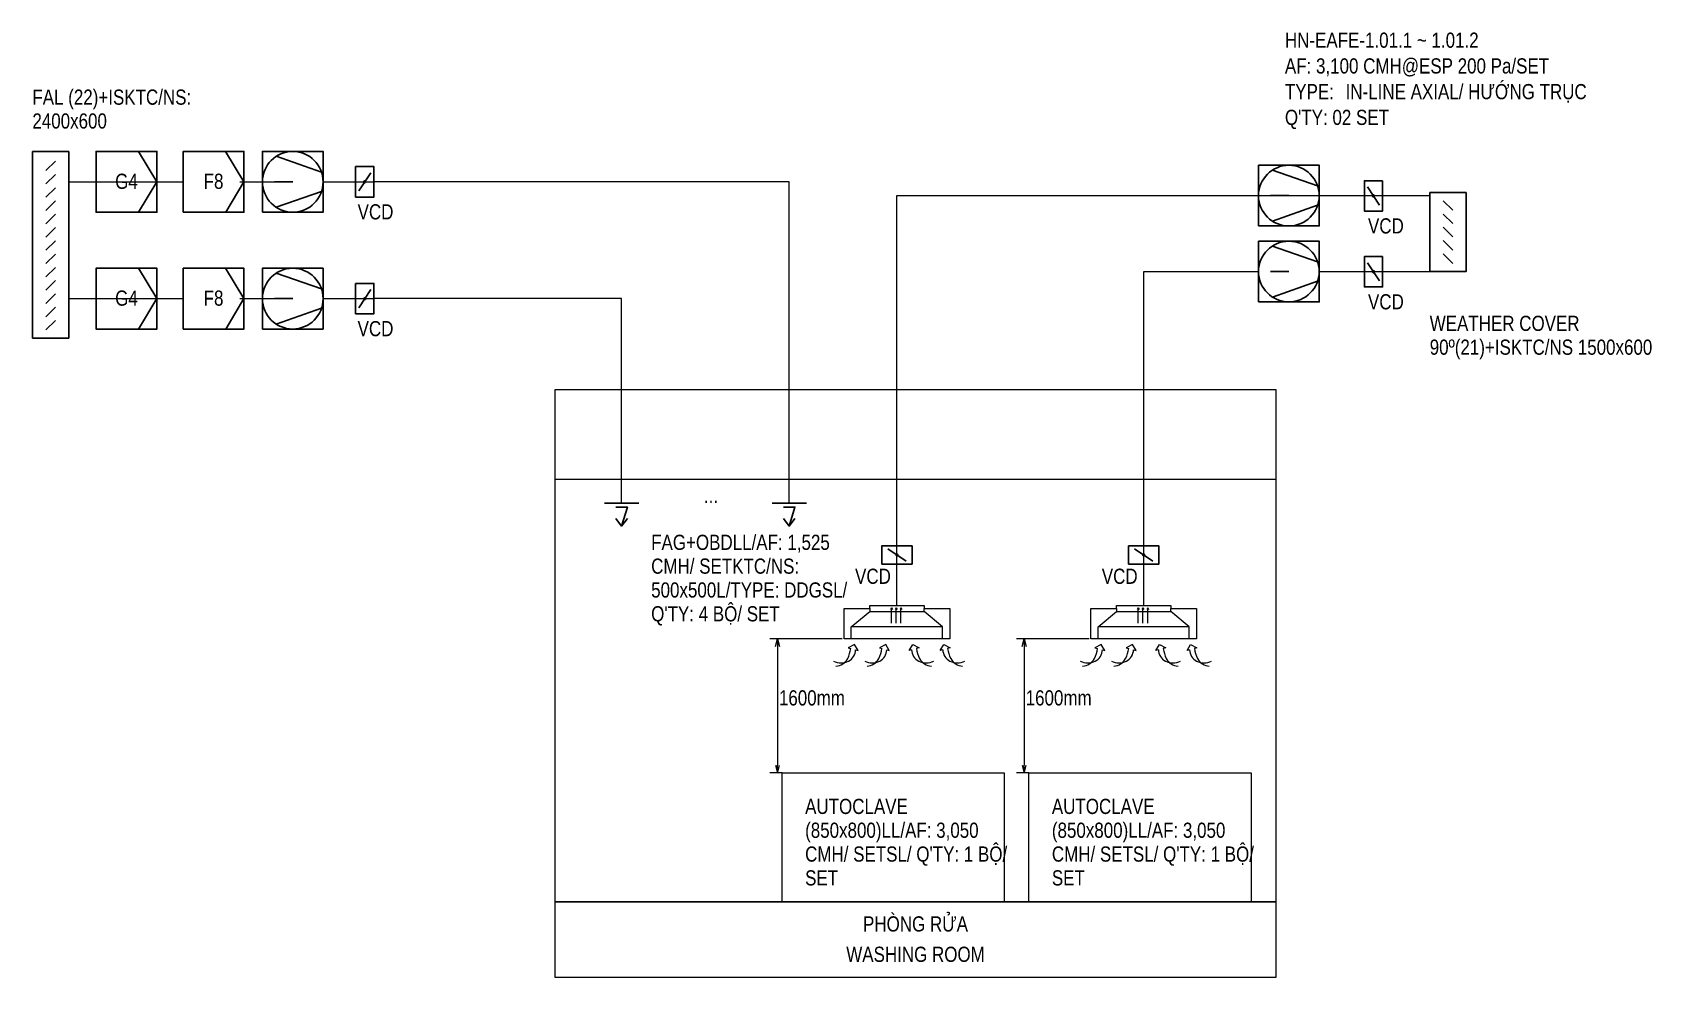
# Model space of a CAD drawing. Header units: millimetres. Extents: x -9510 to 22494, y -2070 to 16613.
import ezdxf

# ---------------------------------------------------------------- set-up
doc = ezdxf.new("R2010")
doc.units = ezdxf.units.MM
for name, color, linetype, lineweight, true_color in [('2DL_SYM_i', 7, 'Continuous', 25, 0xffdf7f), ('EAD', 6, 'Continuous', 5, 0xff00ff), ('SDNL PHÒNG LAB_dwg', 7, 'Continuous', 5, 0x767676), ('SEAS-HLL-FAD', 3, 'Continuous', 5, 0x00ff00), ('XANH', 5, 'Continuous', 5, 0x0000ff)]:
    doc.layers.add(name, color=color, linetype=linetype, lineweight=lineweight, true_color=true_color)
doc.styles.add('Arial', font='arial.ttf', dxfattribs={"width": 0.8, "height": 300})

# ---------------------------------------------------------------- blocks, each defined once
blk = doc.blocks.new('SDNL PHÒNG LAB_dwg_2DLSD077-3228358-SƠ ĐỒ NGUYÊN LÝ HỆ THỐNG THÔNG GIÓ THIẾT BỊ LAB')
at = {"layer": '2DL_SYM_i'}
for p, q in [((142.2, 47.7), (-81.4, 126)), ((-90, 0), (0, 0)), ((142.2, -47.7), (-81.4, -126))]:
    blk.add_line(p, q, dxfattribs=at)
at = {"layer": '2DL_SYM_i', "flags": 128}
blk.add_lwpolyline([(-150, 150), (150, 150), (150, -150), (-150, -150)], close=True, dxfattribs=at)
at = {"layer": '2DL_SYM_i'}
blk.add_circle((0, 0), 150, dxfattribs=at)
blk = doc.blocks.new('SDNL PHÒNG LAB_dwg__Open30-3228359-SƠ ĐỒ NGUYÊN LÝ HỆ THỐNG THÔNG GIÓ THIẾT BỊ LAB')
at = {"layer": 'SEAS-HLL-FAD'}
blk.add_line((0, 0), (-150, 0), dxfattribs=at)
at = {"layer": 'SEAS-HLL-FAD', "flags": 128}
blk.add_lwpolyline([(-150, 40.19235), (0, 0), (-150, -40.19235)], dxfattribs=at)
blk = doc.blocks.new('SDNL PHÒNG LAB_dwg__Open30-3228360-SƠ ĐỒ NGUYÊN LÝ HỆ THỐNG THÔNG GIÓ THIẾT BỊ LAB')
at = {"layer": 'SEAS-HLL-FAD'}
blk.add_line((0, 0), (-150, 0), dxfattribs=at)
at = {"layer": 'SEAS-HLL-FAD', "flags": 128}
blk.add_lwpolyline([(-150, 40.19235), (0, 0), (-150, -40.19235)], dxfattribs=at)
blk = doc.blocks.new('SDNL PHÒNG LAB_dwg_CPLS_391-3228361-SƠ ĐỒ NGUYÊN LÝ HỆ THỐNG THÔNG GIÓ THIẾT BỊ LAB')
at = {"layer": '2DL_SYM_i'}
for p, q in [((67.5, 0), (-67.5, 0)), ((0, -90), (-22.5, -60))]:
    blk.add_line(p, q, dxfattribs=at)
at = {"layer": '2DL_SYM_i', "flags": 128}
blk.add_lwpolyline([(22.5, -15), (-22.5, -15), (0, -90), (22.5, -60)], dxfattribs=at)
blk = doc.blocks.new('SDNL PHÒNG LAB_dwg_2DLSD031-3228362-SƠ ĐỒ NGUYÊN LÝ HỆ THỐNG THÔNG GIÓ THIẾT BỊ LAB')
at = {"layer": '2DL_SYM_i'}
blk.add_line((-60, -90), (60, 90), dxfattribs=at)
at = {"layer": '2DL_SYM_i', "flags": 128}
for points in [[(-90, 150), (90, 150), (90, -150), (-90, -150)], [(-90, 150), (90, 150), (90, -150), (-90, -150)], [(10, 0), (9, 2), (8, 5), (7, 7), (5, 8), (2, 9), (0, 10), (-2, 9), (-5, 8), (-7, 7), (-8, 5), (-9, 2), (-10, 0), (-9, -2), (-8, -5), (-7, -7), (-5, -8), (-2, -9), (0, -10), (2, -9), (5, -8), (7, -7), (8, -5), (9, -2)]]:
    blk.add_lwpolyline(points, close=True, dxfattribs=at)
blk = doc.blocks.new('SDNL PHÒNG LAB_dwg_Louver-3228363-SƠ ĐỒ NGUYÊN LÝ HỆ THỐNG THÔNG GIÓ THIẾT BỊ LAB')
at = {"layer": '2DL_SYM_i'}
for p, q in [((-23.4375, 154.6875), (23.4375, 107.8125)), ((-23.4375, 89.0625), (23.4375, 42.1875)), ((-23.4375, 23.4375), (23.4375, -23.4375)), ((-23.4375, -42.1875), (23.4375, -89.0625)), ((-23.4375, -107.8125), (23.4375, -154.6875))]:
    blk.add_line(p, q, dxfattribs=at)
at = {"layer": '2DL_SYM_i', "flags": 128}
for points in [[(-90, 195), (-90, -195), (90, -195), (90, 195)], [(-90, 195), (90, 195), (90, -195), (-90, -195)]]:
    blk.add_lwpolyline(points, close=True, dxfattribs=at)
blk = doc.blocks.new('SDNL PHÒNG LAB_dwg_2DLSD031-3228364-SƠ ĐỒ NGUYÊN LÝ HỆ THỐNG THÔNG GIÓ THIẾT BỊ LAB')
at = {"layer": '2DL_SYM_i'}
blk.add_line((-60, -90), (60, 90), dxfattribs=at)
at = {"layer": '2DL_SYM_i', "flags": 128}
for points in [[(-90, 150), (90, 150), (90, -150), (-90, -150)], [(-90, 150), (90, 150), (90, -150), (-90, -150)], [(10, 0), (9, 2), (8, 5), (7, 7), (5, 8), (2, 9), (0, 10), (-2, 9), (-5, 8), (-7, 7), (-8, 5), (-9, 2), (-10, 0), (-9, -2), (-8, -5), (-7, -7), (-5, -8), (-2, -9), (0, -10), (2, -9), (5, -8), (7, -7), (8, -5), (9, -2)]]:
    blk.add_lwpolyline(points, close=True, dxfattribs=at)
blk = doc.blocks.new('SDNL PHÒNG LAB_dwg_G4-3228365-SƠ ĐỒ NGUYÊN LÝ HỆ THỐNG THÔNG GIÓ THIẾT BỊ LAB')
at = {"color": 8, "lineweight": 5, "true_color": 0x767676, "flags": 128}
blk.add_lwpolyline([(-600, 600), (600, 600), (600, -600), (-600, -600)], close=True, dxfattribs=at)
at = {"layer": '2DL_SYM_i', "flags": 128}
for points in [[(-600, -600), (600, -600), (600, 600), (-600, 600)], [(-600, 600), (600, 600), (600, -600), (-600, -600)]]:
    blk.add_lwpolyline(points, close=True, dxfattribs=at)
blk.add_lwpolyline([(235, 600), (600, 0), (240, -600)], dxfattribs=at)
blk = doc.blocks.new('SDNL PHÒNG LAB_dwg_F5-3228366-SƠ ĐỒ NGUYÊN LÝ HỆ THỐNG THÔNG GIÓ THIẾT BỊ LAB')
at = {"color": 8, "lineweight": 5, "true_color": 0x767676, "flags": 128}
blk.add_lwpolyline([(-600, 600), (600, 600), (600, -600), (-600, -600)], close=True, dxfattribs=at)
at = {"layer": '2DL_SYM_i', "flags": 128}
blk.add_lwpolyline([(-600, -600), (600, -600), (600, 600), (-600, 600)], close=True, dxfattribs=at)
blk.add_lwpolyline([(235, 600), (600, 0), (240, -600)], dxfattribs=at)
blk = doc.blocks.new('SDNL PHÒNG LAB_dwg_G4-V1-SƠ ĐỒ NGUYÊN LÝ HỆ THỐNG THÔNG GIÓ THIẾT BỊ LAB')
at = {"color": 8, "lineweight": 5, "true_color": 0x767676, "flags": 128}
blk.add_lwpolyline([(-600, 600), (600, 600), (600, -600), (-600, -600)], close=True, dxfattribs=at)
at = {"layer": '2DL_SYM_i', "flags": 128}
for points in [[(-600, -600), (600, -600), (600, 600), (-600, 600)], [(-600, 600), (600, 600), (600, -600), (-600, -600)]]:
    blk.add_lwpolyline(points, close=True, dxfattribs=at)
blk.add_lwpolyline([(235, 600), (600, 0), (240, -600)], dxfattribs=at)
at = {"layer": '2DL_SYM_i', "insert": (0, 161), "char_height": 300, "width": 528.9, "attachment_point": 2, "line_spacing_factor": 0.941778, "style": 'Arial'}
blk.add_mtext('G4', dxfattribs=at)
blk = doc.blocks.new('SDNL PHÒNG LAB_dwg_F5-V2-SƠ ĐỒ NGUYÊN LÝ HỆ THỐNG THÔNG GIÓ THIẾT BỊ LAB')
at = {"color": 8, "lineweight": 5, "true_color": 0x767676, "flags": 128}
blk.add_lwpolyline([(-600, 600), (600, 600), (600, -600), (-600, -600)], close=True, dxfattribs=at)
at = {"layer": '2DL_SYM_i', "flags": 128}
blk.add_lwpolyline([(-600, -600), (600, -600), (600, 600), (-600, 600)], close=True, dxfattribs=at)
blk.add_lwpolyline([(235, 600), (600, 0), (240, -600)], dxfattribs=at)
at = {"layer": '2DL_SYM_i', "insert": (0, 161), "char_height": 300, "width": 462.79, "attachment_point": 2, "line_spacing_factor": 0.941778, "style": 'Arial'}
blk.add_mtext('F8', dxfattribs=at)
blk = doc.blocks.new('SDNL PHÒNG LAB_dwg_G4-V3-SƠ ĐỒ NGUYÊN LÝ HỆ THỐNG THÔNG GIÓ THIẾT BỊ LAB')
at = {"color": 8, "lineweight": 5, "true_color": 0x767676, "flags": 128}
blk.add_lwpolyline([(-600, 600), (600, 600), (600, -600), (-600, -600)], close=True, dxfattribs=at)
at = {"layer": '2DL_SYM_i', "flags": 128}
for points in [[(-600, -600), (600, -600), (600, 600), (-600, 600)], [(-600, 600), (600, 600), (600, -600), (-600, -600)]]:
    blk.add_lwpolyline(points, close=True, dxfattribs=at)
blk.add_lwpolyline([(235, 600), (600, 0), (240, -600)], dxfattribs=at)
at = {"layer": '2DL_SYM_i', "insert": (0, 161), "char_height": 300, "width": 528.9, "attachment_point": 2, "line_spacing_factor": 0.941778, "style": 'Arial'}
blk.add_mtext('G4', dxfattribs=at)
blk = doc.blocks.new('SDNL PHÒNG LAB_dwg_F5-V4-SƠ ĐỒ NGUYÊN LÝ HỆ THỐNG THÔNG GIÓ THIẾT BỊ LAB')
at = {"color": 8, "lineweight": 5, "true_color": 0x767676, "flags": 128}
blk.add_lwpolyline([(-600, 600), (600, 600), (600, -600), (-600, -600)], close=True, dxfattribs=at)
at = {"layer": '2DL_SYM_i', "flags": 128}
blk.add_lwpolyline([(-600, -600), (600, -600), (600, 600), (-600, 600)], close=True, dxfattribs=at)
blk.add_lwpolyline([(235, 600), (600, 0), (240, -600)], dxfattribs=at)
at = {"layer": '2DL_SYM_i', "insert": (0, 161), "char_height": 300, "width": 462.79, "attachment_point": 2, "line_spacing_factor": 0.941778, "style": 'Arial'}
blk.add_mtext('F8', dxfattribs=at)
blk = doc.blocks.new('SDNL PHÒNG LAB_dwg-3228357-SƠ ĐỒ NGUYÊN LÝ HỆ THỐNG THÔNG GIÓ THIẾT BỊ LAB')
at = {"lineweight": 5}
for p, q in [((22743, 25523), (22555, 25336)), ((22743, 25261), (22555, 25073)), ((22743, 24998), (22555, 24811)), ((22743, 24736), (22555, 24548)), ((22743, 24473), (22555, 24286)), ((22743, 24211), (22555, 24023)), ((22743, 23948), (22555, 23761)), ((22743, 23686), (22555, 23498)), ((22743, 23423), (22555, 23236)), ((22743, 23161), (22555, 22973)), ((22743, 22898), (22555, 22711)), ((22743, 22636), (22555, 22448)), ((22743, 22373), (22555, 22186))]:
    blk.add_line(p, q, dxfattribs=at)
at = {"color": 3, "lineweight": 5, "true_color": 0x00ff00}
for p, q in [((23009, 25114), (25270, 25114)), ((26392, 25114), (27395, 25114)), ((28035, 25114), (29038, 25114)), ((23009, 22805), (25270, 22805)), ((26392, 22805), (27395, 22805)), ((28035, 22805), (29038, 22805))]:
    blk.add_line(p, q, dxfattribs=at)
at = {"color": 9, "lineweight": 5, "true_color": 0xc0c0c0}
blk.add_line((32624, 19238), (46863, 19238), dxfattribs=at)
at = {"color": 8, "lineweight": 5, "true_color": 0x767676, "flags": 128}
blk.add_lwpolyline([(23009, 25714), (23009, 22025), (22289, 22025), (22289, 25714)], close=True, dxfattribs=at)
at = {"lineweight": 5, "flags": 128}
for points in [[(23009, 25714), (22289, 25714), (22289, 22025), (23009, 22025)], [(32624, 21010), (46863, 21010), (46863, 10885), (32624, 10885)], [(32624, 10885), (46863, 10885), (46863, 9385), (32624, 9385)]]:
    blk.add_lwpolyline(points, close=True, dxfattribs=at)
at = {"layer": 'EAD'}
blk.add_line((47723, 23341), (49993, 23341), dxfattribs=at)
at = {"layer": 'EAD', "color": 3, "true_color": 0x00ff00, "flags": 128}
for points in [[(37249, 18760), (37249, 25114), (29038, 25114)], [(33936, 18760), (33936, 22805), (29038, 22805)]]:
    blk.add_lwpolyline(points, dxfattribs=at)
at = {"layer": 'EAD', "flags": 128}
for points in [[(39377, 16740), (39377, 24841), (49907, 24841)], [(44254, 16740), (44254, 23341), (46523, 23341)]]:
    blk.add_lwpolyline(points, dxfattribs=at)
for points in [[(37109, 13432), (41499, 13432), (41499, 10885), (37109, 10885)], [(41986, 13432), (46376, 13432), (46376, 10885), (41986, 10885)]]:
    blk.add_lwpolyline(points, close=True, dxfattribs=at)
at = {"layer": 'SEAS-HLL-FAD', "color": 8, "true_color": 0x808080}
for p, q in [((38297, 16081), (36866, 16081)), ((43174, 16081), (41743, 16081)), ((37016, 15931), (37016, 13582)), ((41893, 15931), (41893, 13582)), ((37109, 13432), (36866, 13432)), ((41986, 13432), (41743, 13432))]:
    blk.add_line(p, q, dxfattribs=at)
at = {"layer": 'XANH'}
for p, q in [((38841, 16679), (38841, 16619)), ((43718, 16679), (43718, 16619)), ((40278, 16321), (38475, 16321)), ((45155, 16321), (43352, 16321))]:
    blk.add_line(p, q, dxfattribs=at)
at = {"layer": 'XANH', "color": 1, "true_color": 0xff0000}
for p, q in [((39268, 16695), (39287, 16664)), ((39361, 16695), (39379, 16664)), ((39457, 16695), (39475, 16664)), ((44145, 16695), (44164, 16664)), ((44238, 16695), (44256, 16664)), ((44334, 16695), (44352, 16664))]:
    blk.add_line(p, q, dxfattribs=at)
at = {"layer": 'XANH', "flags": 128}
for points in [[(39912, 16680), (40422, 16680), (40422, 16081), (38332, 16081), (38332, 16680), (38841, 16680), (38841, 16740), (39912, 16740), (39912, 16679)], [(40278, 16081), (40278, 16321), (39912, 16619), (39912, 16680)], [(44789, 16680), (45299, 16680), (45299, 16081), (43209, 16081), (43209, 16680), (43718, 16680), (43718, 16740), (44789, 16740), (44789, 16679)], [(43352, 16081), (43352, 16321), (43718, 16619), (44789, 16619), (44789, 16680)], [(38475, 16081), (38475, 16321), (38841, 16619), (39912, 16619)], [(45155, 16081), (45155, 16321), (44789, 16619)]]:
    blk.add_lwpolyline(points, dxfattribs=at)
at = {"layer": 'XANH', "color": 1, "true_color": 0xff0000, "flags": 128}
for points in [[(39268, 16393), (39268, 16695), (39250, 16664)], [(39361, 16393), (39361, 16695), (39342, 16664)], [(39457, 16393), (39457, 16695), (39439, 16664)], [(44145, 16393), (44145, 16695), (44127, 16664)], [(44238, 16393), (44238, 16695), (44219, 16664)], [(44334, 16393), (44334, 16695), (44316, 16664)], [(38560, 15864), (38609, 15850), (38539, 15967), (38414, 15905), (38464, 15891)], [(39176, 15864), (39225, 15850), (39155, 15967), (39030, 15905), (39080, 15891)], [(39667, 15864), (39618, 15850), (39688, 15967), (39813, 15905), (39763, 15891)], [(40283, 15864), (40234, 15850), (40304, 15967), (40429, 15905), (40379, 15891)], [(43437, 15864), (43486, 15850), (43416, 15967), (43291, 15905), (43341, 15891)], [(44053, 15864), (44102, 15850), (44032, 15967), (43907, 15905), (43957, 15891)], [(44544, 15864), (44495, 15850), (44565, 15967), (44690, 15905), (44640, 15891)], [(45160, 15864), (45111, 15850), (45181, 15967), (45306, 15905), (45256, 15891)]]:
    blk.add_lwpolyline(points, dxfattribs=at)
at = {"layer": 'XANH', "color": 1, "true_color": 0xff0000}
for centre, radius, start, end in [((38141, 15842), 303, 275.5782, 329.9841), ((37723, 16005), 750, 335.2509, 351.2953), ((38298, 15872), 262, 297.7158, 358.1775), ((38757, 15842), 303, 275.5782, 329.9841), ((38339, 16005), 750, 335.2509, 351.2953), ((38914, 15872), 262, 297.7158, 358.1775), ((39929, 15872), 262, 181.8225, 242.2842), ((40504, 16005), 750, 188.7047, 204.7491), ((40086, 15842), 303, 210.0159, 264.4218), ((40545, 15872), 262, 181.8225, 242.2842), ((41120, 16005), 750, 188.7047, 204.7491), ((40702, 15842), 303, 210.0159, 264.4218), ((43018, 15842), 303, 275.5782, 329.9841), ((42600, 16005), 750, 335.2509, 351.2953), ((43175, 15872), 262, 297.7158, 358.1775), ((43634, 15842), 303, 275.5782, 329.9841), ((43216, 16005), 750, 335.2509, 351.2953), ((43791, 15872), 262, 297.7158, 358.1775), ((44806, 15872), 262, 181.8225, 242.2842), ((45381, 16005), 750, 188.7047, 204.7491), ((44963, 15842), 303, 210.0159, 264.4218), ((45422, 15872), 262, 181.8225, 242.2842), ((45997, 16005), 750, 188.7047, 204.7491), ((45579, 15842), 303, 210.0159, 264.4218), ((38274, 15930), 325, 242.335, 296.649), ((38890, 15930), 325, 242.335, 296.649), ((39953, 15930), 325, 243.351, 297.665), ((40569, 15930), 325, 243.351, 297.665), ((43151, 15930), 325, 242.335, 296.649), ((43767, 15930), 325, 242.335, 296.649), ((44830, 15930), 325, 243.351, 297.665), ((45446, 15930), 325, 243.351, 297.665)]:
    blk.add_arc(centre, radius, start, end, dxfattribs=at)
for name, p in [('SDNL PHÒNG LAB_dwg_G4-3228365-SƠ ĐỒ NGUYÊN LÝ HỆ THỐNG THÔNG GIÓ THIẾT BỊ LAB', (24149, 25114)), ('SDNL PHÒNG LAB_dwg_G4-V1-SƠ ĐỒ NGUYÊN LÝ HỆ THỐNG THÔNG GIÓ THIẾT BỊ LAB', (24149, 25114)), ('SDNL PHÒNG LAB_dwg_F5-3228366-SƠ ĐỒ NGUYÊN LÝ HỆ THỐNG THÔNG GIÓ THIẾT BỊ LAB', (25870, 25114)), ('SDNL PHÒNG LAB_dwg_F5-V2-SƠ ĐỒ NGUYÊN LÝ HỆ THỐNG THÔNG GIÓ THIẾT BỊ LAB', (25870, 25114)), ('SDNL PHÒNG LAB_dwg_G4-V3-SƠ ĐỒ NGUYÊN LÝ HỆ THỐNG THÔNG GIÓ THIẾT BỊ LAB', (24149, 22805)), ('SDNL PHÒNG LAB_dwg_F5-V4-SƠ ĐỒ NGUYÊN LÝ HỆ THỐNG THÔNG GIÓ THIẾT BỊ LAB', (25870, 22805))]:
    blk.add_blockref(name, p)
at = {"extrusion": (0, 0, -1), "xscale": 4, "yscale": 4, "zscale": -4, "rotation": 180}
for p in [(-27435, 25114), (-47123, 24841), (-47123, 23341), (-27435, 22805)]:
    blk.add_blockref('SDNL PHÒNG LAB_dwg_2DLSD077-3228358-SƠ ĐỒ NGUYÊN LÝ HỆ THỐNG THÔNG GIÓ THIẾT BỊ LAB', p, dxfattribs=at)
for name, p, xscale, yscale, zscale in [('SDNL PHÒNG LAB_dwg_2DLSD031-3228362-SƠ ĐỒ NGUYÊN LÝ HỆ THỐNG THÔNG GIÓ THIẾT BỊ LAB', (28858, 25114), 2, 2, 2), ('SDNL PHÒNG LAB_dwg_Louver-3228363-SƠ ĐỒ NGUYÊN LÝ HỆ THỐNG THÔNG GIÓ THIẾT BỊ LAB', (50267, 24121), 4, 4, 4), ('SDNL PHÒNG LAB_dwg_2DLSD031-3228362-SƠ ĐỒ NGUYÊN LÝ HỆ THỐNG THÔNG GIÓ THIẾT BỊ LAB', (28858, 22805), 2, 2, 2)]:
    blk.add_blockref(name, p, dxfattribs=dict(xscale=xscale, yscale=yscale, zscale=zscale))
at = {"extrusion": (0, 0, -1)}
for name, p, xscale, yscale, zscale in [('SDNL PHÒNG LAB_dwg_2DLSD031-3228364-SƠ ĐỒ NGUYÊN LÝ HỆ THỐNG THÔNG GIÓ THIẾT BỊ LAB', (-48796, 24836), 2, 2, -2), ('SDNL PHÒNG LAB_dwg_2DLSD031-3228364-SƠ ĐỒ NGUYÊN LÝ HỆ THỐNG THÔNG GIÓ THIẾT BỊ LAB', (-48796, 23336), 2, 2, -2), ('SDNL PHÒNG LAB_dwg_CPLS_391-3228361-SƠ ĐỒ NGUYÊN LÝ HỆ THỐNG THÔNG GIÓ THIẾT BỊ LAB', (-33936, 18760), 5, 5, -5), ('SDNL PHÒNG LAB_dwg_CPLS_391-3228361-SƠ ĐỒ NGUYÊN LÝ HỆ THỐNG THÔNG GIÓ THIẾT BỊ LAB', (-37249, 18760), 5, 5, -5)]:
    blk.add_blockref(name, p, dxfattribs=dict(at, xscale=xscale, yscale=yscale, zscale=zscale))
at = {"xscale": 2, "yscale": 2, "zscale": 2, "rotation": 90}
for p in [(39377, 17739), (44254, 17739)]:
    blk.add_blockref('SDNL PHÒNG LAB_dwg_2DLSD031-3228362-SƠ ĐỒ NGUYÊN LÝ HỆ THỐNG THÔNG GIÓ THIẾT BỊ LAB', p, dxfattribs=at)
at = {"rotation": 90}
for p in [(37016, 16081), (41893, 16081)]:
    blk.add_blockref('SDNL PHÒNG LAB_dwg__Open30-3228360-SƠ ĐỒ NGUYÊN LÝ HỆ THỐNG THÔNG GIÓ THIẾT BỊ LAB', p, dxfattribs=at)
at = {"extrusion": (0, 0, -1), "zscale": -1, "rotation": 270.000083460782}
for p in [(-37016, 13432), (-41893, 13432)]:
    blk.add_blockref('SDNL PHÒNG LAB_dwg__Open30-3228359-SƠ ĐỒ NGUYÊN LÝ HỆ THỐNG THÔNG GIÓ THIẾT BỊ LAB', p, dxfattribs=at)
at = {"color": 6, "lineweight": 5, "true_color": 0xff00ff, "char_height": 300, "line_spacing_factor": 0.941778, "style": 'Arial'}
for s, insert, width, attachment_point in [('HN-EAFE-1.01.1 ~ 1.01.2', (47045, 28064), 4528.73, 1), ('AF: 3,100 CMH@ESP 200 Pa/SET', (47045, 27555), 6177.87, 1), ('TYPE:', (47045, 27047), 1145.96, 1), ('IN-LINE AXIAL/ HƯỚNG TRỤC', (48245, 27047), 5615.91, 1), ("Q'TY: 02 SET", (47045, 26538), 2435.15, 1), ('VCD', (49041, 24393), 837.43, 2), ('VCD', (49041, 22893), 837.43, 2), ('WEATHER COVER 90º(21)+ISKTC/NS 1500x600', (49907, 22467), 5480.02, 1)]:
    blk.add_mtext(s, dxfattribs=dict(at, insert=insert, width=width, attachment_point=attachment_point))
at = {"color": 3, "lineweight": 5, "true_color": 0x00ff00, "char_height": 300, "line_spacing_factor": 0.941778, "style": 'Arial'}
for s, insert, width, attachment_point in [('FAL (22)+ISKTC/NS: 2400x600', (22289, 26938), 3415.83, 1), ('VCD', (29071, 24671), 837.43, 2), ('VCD', (29071, 22362), 837.43, 2)]:
    blk.add_mtext(s, dxfattribs=dict(at, insert=insert, width=width, attachment_point=attachment_point))
at = {"lineweight": 5, "char_height": 300, "line_spacing_factor": 0.941778, "style": 'Arial'}
for s, insert, width, attachment_point in [('...', (35702, 19067), 330.56, 2), ("FAG+OBDLL/AF: 1,525 CMH/ SETKTC/NS: 500x500L/TYPE: DDGSL/ Q'TY: 4 B\\fArial|b0|i0|c254|p34|;\\W.8;Ộ/ SET", (34519, 18139), 4275.29, 1), ('VCD', (38903, 17468), 837.43, 2), ('VCD', (43780, 17468), 837.43, 2), ('1600mm', (37696, 15064), 1542.63, 2), ('1600mm', (42573, 15064), 1542.63, 2), ("AUTOCLAVE (850x800)LL/AF: 3,050 CMH/ SETSL/ Q'TY: 1 B\\fArial|b0|i0|c254|p34|;\\W.8;Ộ/ SET", (37562, 12919), 4275.29, 1), ("AUTOCLAVE (850x800)LL/AF: 3,050 CMH/ SETSL/ Q'TY: 1 B\\fArial|b0|i0|c254|p34|;\\W.8;Ộ/ SET", (42439, 12919), 4275.29, 1), ('PHÒNG RỬA', (39744, 10596), 2453.52, 2), ('WASHING ROOM', (39744, 9996), 3239.53, 2)]:
    blk.add_mtext(s, dxfattribs=dict(at, insert=insert, width=width, attachment_point=attachment_point))

msp = doc.modelspace()

# ---------------------------------------------------------------- block references
at = {"layer": 'SDNL PHÒNG LAB_dwg', "color": 41, "lineweight": 25, "true_color": 0xffdf7f}
msp.add_blockref('SDNL PHÒNG LAB_dwg-3228357-SƠ ĐỒ NGUYÊN LÝ HỆ THỐNG THÔNG GIÓ THIẾT BỊ LAB', (-31799, -11455), dxfattribs=at)

doc.saveas('drawing.dxf')
